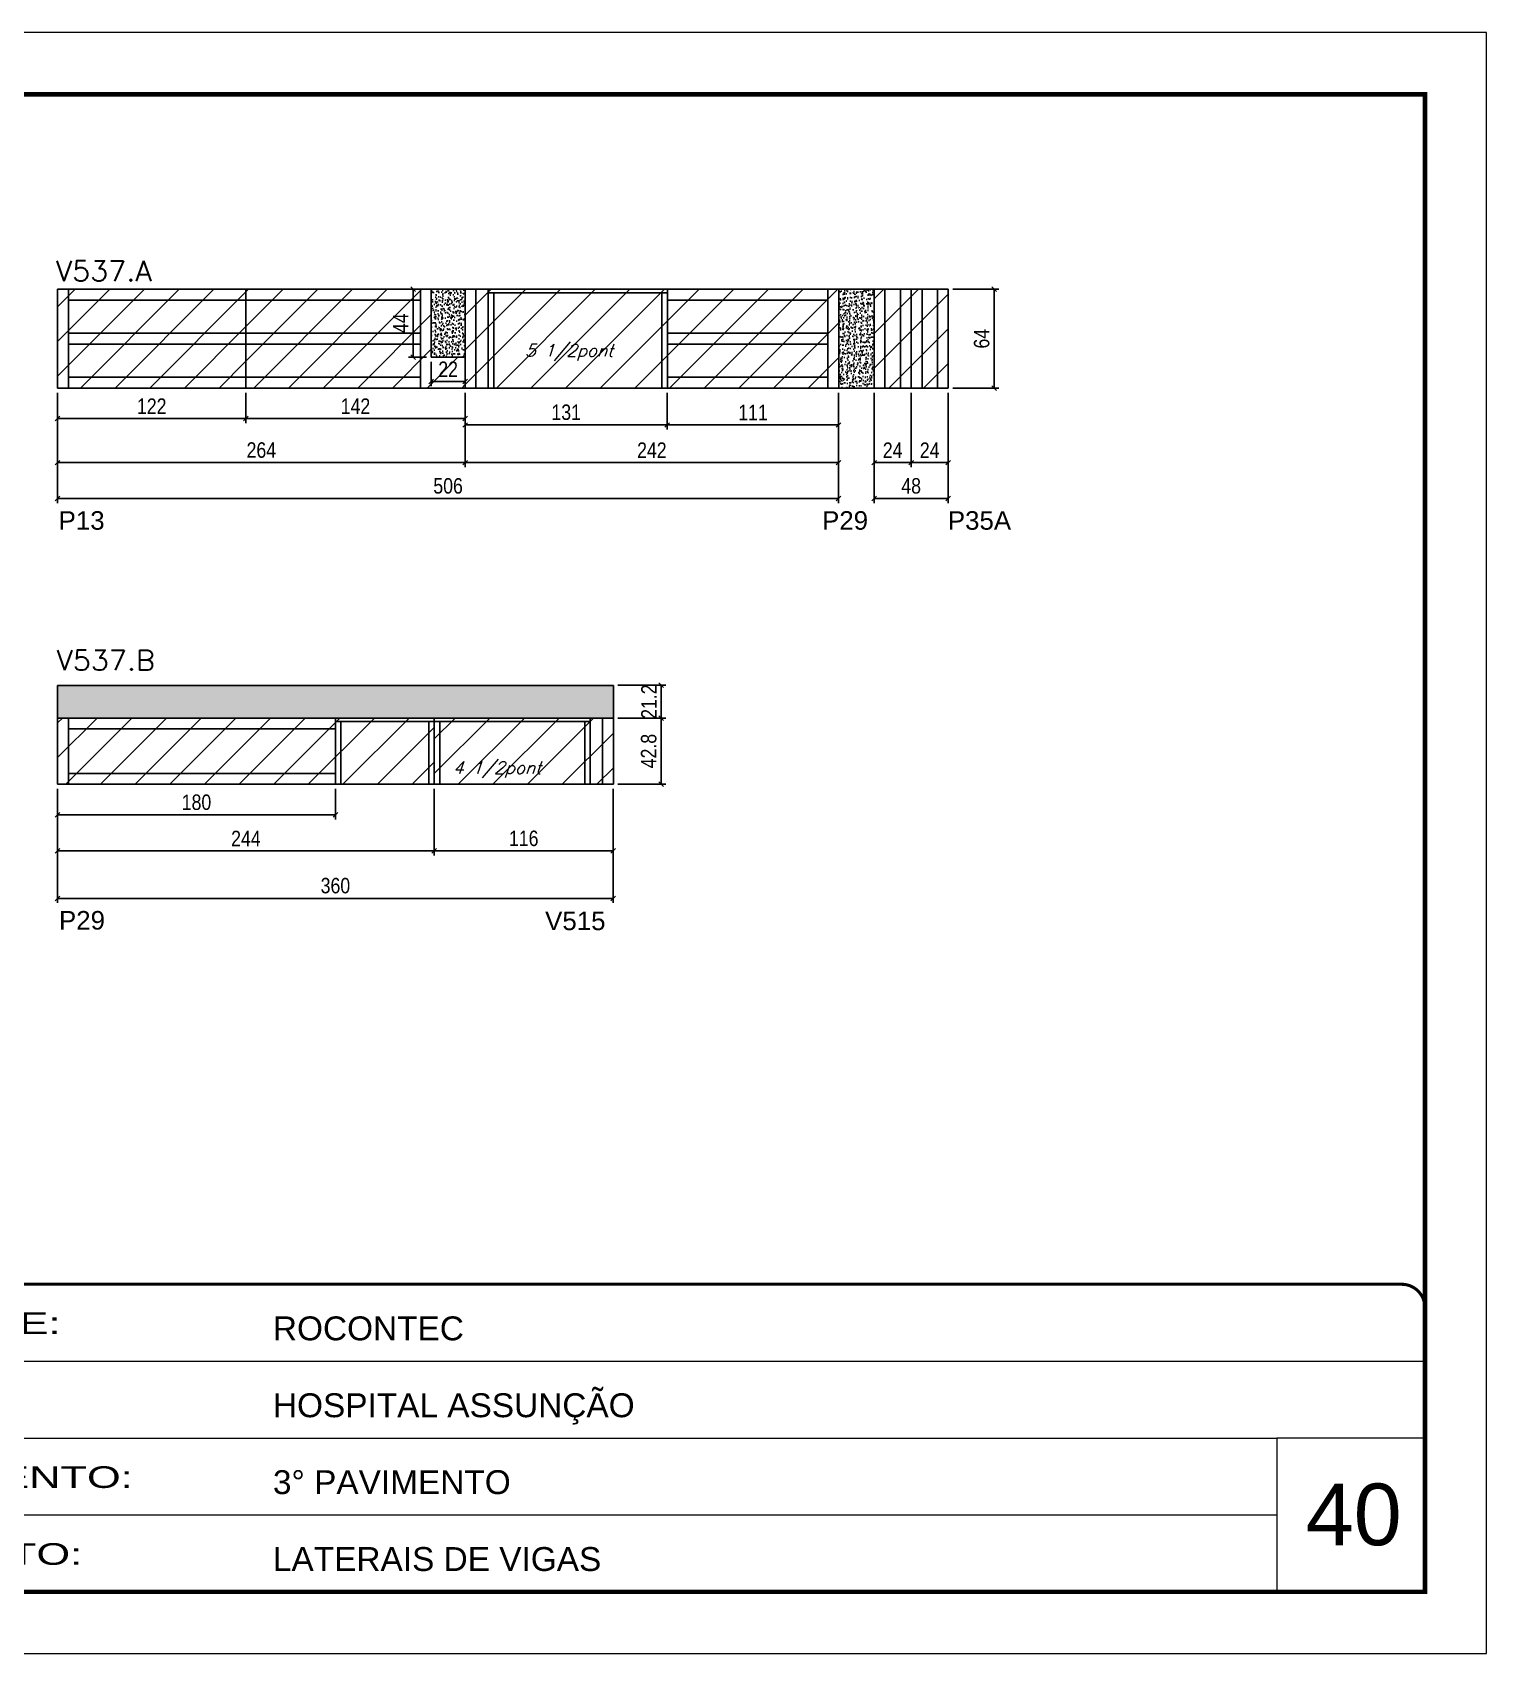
# Model space of a CAD drawing. Extents: x -21493 to -15213, y -12134 to 11887.
# Drawn here: x -16196 to -15253, y 500 to 1550 of the extents above; entities that cross this region are included whole.
import ezdxf

# ---------------------------------------------------------------- set-up
doc = ezdxf.new("R2010")
doc.units = 0
doc.linetypes.add('CONTINUO', pattern=[0])
doc.linetypes.add('DASHED', pattern=[0.75, 0.5, -0.25])
for name, color, linetype in [('5', 5, 'Continuous'), ('COTA', 241, 'Continuous'), ('Painéis', 200, 'Continuous'), ('Reaproveitamento', 251, 'Continuous'), ('SARR_2.2x7', 40, 'Continuous'), ('SARR_3.5x7', 81, 'Continuous'), ('texto', 7, 'Continuous')]:
    doc.layers.add(name, color=color, linetype=linetype)
for name, color, linetype, lineweight in [('CARIMBO', 255, 'Continuous', 9), ('Folhas', 255, 'Continuous', 9), ('SARRAFO DE PRESSAO', 251, 'DASHED', 9), ('Texto Seção', 7, 'Continuous', 15)]:
    doc.layers.add(name, color=color, linetype=linetype, lineweight=lineweight)
doc.styles.add('ARIAL', font='arial.ttf')
doc.styles.add('COTA TECNICA', font='techl___.ttf', dxfattribs={"height": 10})
doc.styles.add('REGUA-120', font='ROMANS.shx', dxfattribs={"height": 15})
doc.styles.add('Romans', font='romans.shx')
doc.styles.get("Standard").update_dxf_attribs({"font": 'arial.ttf'})
doc.styles.add('Tecnologia', font='')
doc.styles.get('Tecnologia').set_extended_font_data('Forgotten Futurist')
doc.dimstyles.new('PAINEL', dxfattribs={"dimtxt": 10, "dimasz": 3, "dimexe": 3, "dimexo": 3, "dimgap": 3, "dimtad": 1, "dimdec": 1, "dimzin": 12, "dimdsep": 46, "dimtxsty": 'COTA TECNICA', "dimblk1": 'OBLIQUE', "dimblk2": 'OBLIQUE', "dimsah": 1, "dimcen": 0.9, "dimclrd": 4, "dimclre": 4, "dimclrt": 240, "dimadec": 1, "dimazin": 3, "dimtfac": 1, "dimtdec": 1, "dimtmove": 0, "dimatfit": 3, "dimfxl": 1, "dimtolj": 1, "dimtzin": 12, "dimarcsym": 0})
pattern_1 = [(50, (-149644.7883, -29726.6706), (5.46554007, -0.47817257), [0.5715, -6.2865]), (355, (-149644.7883, -29726.6706), (-1.05730264, 5.73170536), [0.4572, -5.02921753]), (100.4514447, (-149644.333, -29726.7104), (4.40823741, 5.25353256), [0.48570026, -5.34270734]), (46.1842, (-149644.788, -29725.1466), (8.13237123, -1.26126984), [0.85725, -9.42975]), (96.6355576, (-149644.1106, -29725.252), (7.122124, 7.42278374), [0.7285507, -8.01406824]), (351.184151, (-149644.788, -29725.147), (7.122124, 7.42278374), [0.685799, -7.54379196]), (21, (-149644.0263, -29725.5276), (4.54843174, -3.06795595), [0.5715, -6.2865]), (326, (-149644.0263, -29725.5276), (1.85406085, 5.52563898), [0.4572, -5.0292]), (71.451445, (-149643.647, -29725.783), (6.40249258, 2.45768307), [0.48570026, -5.34269813]), (37.5, (-149644.7883, -29726.6706), (0.092658098, 2.536651166), [0, -4.96824, 0, -5.1054, 0, -5.04825]), (7.5, (-149644.7883, -29726.6706), (2.004589875, 3.005417245), [0, -2.91084, 0, -4.85394, 0, -1.92405]), (327.5, (-149646.4875, -29726.6706), (4.067717855, -0.17186232), [0, -1.905, 0, -5.9436, 0, -7.8867]), (317.5, (-149647.2495, -29726.6706), (4.44387544, 0.76279473), [0, -2.4765, 0, -3.94716, 0, -5.6007])]
pattern_2 = [(45, (-140995.434, -30722.902), (-11.2253202, 11.2253202), [])]
pattern_3 = [(45, (-157072.698, -24895.692), (-11.2253202, 11.2253202), [])]

# ---------------------------------------------------------------- blocks, each defined once
blk = doc.blocks.new('_Oblique')
at = {"color": 0, "linetype": 'ByBlock', "lineweight": -2}
blk.add_line((-0.5, -0.5), (0.5, 0.5), dxfattribs=at)
blk = doc.blocks.new('*D348')
at = {"layer": 'COTA', "color": 4, "linetype": 'ByBlock', "lineweight": -2, "transparency": 16777216}
for p, q in [((-16179.2, 1316.7), (-16179.2, 1268.4)), ((-15915.2, 1316.7), (-15915.2, 1268.4)), ((-15915.2, 1271.4), (-16179.2, 1271.4))]:
    blk.add_line(p, q, dxfattribs=at)
at = {"layer": 'Defpoints', "color": 0, "linetype": 'ByBlock', "transparency": 16777216}
for p in [(-16179.2, 1319.7), (-15915.2, 1319.7), (-16179.2, 1271.4)]:
    blk.add_point(p, dxfattribs=at)
at = {"layer": 'COTA', "color": 4, "linetype": 'ByBlock', "lineweight": -2, "transparency": 16777216, "xscale": 3, "yscale": 3, "zscale": 3, "rotation": 180}
blk.add_blockref('_Oblique', (-16179.2, 1271.4), dxfattribs=at)
at = {"layer": 'COTA', "color": 4, "linetype": 'ByBlock', "lineweight": -2, "transparency": 16777216, "xscale": 3, "yscale": 3, "zscale": 3}
blk.add_blockref('_Oblique', (-15915.2, 1271.4), dxfattribs=at)
at = {"layer": 'COTA', "color": 240, "linetype": 'ByBlock', "transparency": 16777216, "insert": (-16047.2, 1279.5), "char_height": 10, "attachment_point": 5, "style": 'COTA TECNICA'}
blk.add_mtext('\\A1;264', dxfattribs=at)
blk = doc.blocks.new('*D349')
at = {"layer": 'COTA', "color": 4, "linetype": 'ByBlock', "lineweight": -2, "transparency": 16777216}
for p, q in [((-15915.2, 1316.7), (-15915.2, 1268.4)), ((-15673.2, 1316.7), (-15673.2, 1268.4)), ((-15915.2, 1271.4), (-15673.2, 1271.4))]:
    blk.add_line(p, q, dxfattribs=at)
at = {"layer": 'Defpoints', "color": 0, "linetype": 'ByBlock', "transparency": 16777216}
for p in [(-15915.2, 1319.7), (-15673.2, 1319.7), (-15673.2, 1271.4)]:
    blk.add_point(p, dxfattribs=at)
at = {"layer": 'COTA', "color": 4, "linetype": 'ByBlock', "lineweight": -2, "transparency": 16777216, "xscale": 3, "yscale": 3, "zscale": 3, "rotation": 180}
blk.add_blockref('_Oblique', (-15915.2, 1271.4), dxfattribs=at)
at = {"layer": 'COTA', "color": 4, "linetype": 'ByBlock', "lineweight": -2, "transparency": 16777216, "xscale": 3, "yscale": 3, "zscale": 3}
blk.add_blockref('_Oblique', (-15673.2, 1271.4), dxfattribs=at)
at = {"layer": 'COTA', "color": 240, "linetype": 'ByBlock', "transparency": 16777216, "insert": (-15794.2, 1279.5), "char_height": 10, "attachment_point": 5, "style": 'COTA TECNICA'}
blk.add_mtext('\\A1;242', dxfattribs=at)
blk = doc.blocks.new('*D350')
at = {"layer": 'COTA', "color": 4, "linetype": 'ByBlock', "lineweight": -2, "transparency": 16777216}
for p, q in [((-15650.2, 1316.7), (-15650.2, 1245.2)), ((-15602.2, 1316.7), (-15602.2, 1245.2)), ((-15650.2, 1248.2), (-15602.2, 1248.2))]:
    blk.add_line(p, q, dxfattribs=at)
at = {"layer": 'Defpoints', "color": 0, "linetype": 'ByBlock', "transparency": 16777216}
for p in [(-15650.2, 1319.7), (-15602.2, 1319.7), (-15602.2, 1248.2)]:
    blk.add_point(p, dxfattribs=at)
at = {"layer": 'COTA', "color": 4, "linetype": 'ByBlock', "lineweight": -2, "transparency": 16777216, "xscale": 3, "yscale": 3, "zscale": 3, "rotation": 180}
blk.add_blockref('_Oblique', (-15650.2, 1248.2), dxfattribs=at)
at = {"layer": 'COTA', "color": 4, "linetype": 'ByBlock', "lineweight": -2, "transparency": 16777216, "xscale": 3, "yscale": 3, "zscale": 3}
blk.add_blockref('_Oblique', (-15602.2, 1248.2), dxfattribs=at)
at = {"layer": 'COTA', "color": 240, "linetype": 'ByBlock', "transparency": 16777216, "insert": (-15626.2, 1256.3), "char_height": 10, "attachment_point": 5, "style": 'COTA TECNICA'}
blk.add_mtext('\\A1;48', dxfattribs=at)
blk = doc.blocks.new('*D351')
at = {"layer": 'COTA', "color": 4, "linetype": 'ByBlock', "lineweight": -2, "transparency": 16777216}
for p, q in [((-16179.2, 1316.7), (-16179.2, 1297)), ((-16057.2, 1316.7), (-16057.2, 1297)), ((-16179.2, 1300), (-16057.2, 1300))]:
    blk.add_line(p, q, dxfattribs=at)
at = {"layer": 'Defpoints', "color": 0, "linetype": 'ByBlock', "transparency": 16777216}
for p in [(-16179.2, 1319.7), (-16057.2, 1319.7), (-16057.2, 1300)]:
    blk.add_point(p, dxfattribs=at)
at = {"layer": 'COTA', "color": 4, "linetype": 'ByBlock', "lineweight": -2, "transparency": 16777216, "xscale": 3, "yscale": 3, "zscale": 3, "rotation": 180}
blk.add_blockref('_Oblique', (-16179.2, 1300), dxfattribs=at)
at = {"layer": 'COTA', "color": 4, "linetype": 'ByBlock', "lineweight": -2, "transparency": 16777216, "xscale": 3, "yscale": 3, "zscale": 3}
blk.add_blockref('_Oblique', (-16057.2, 1300), dxfattribs=at)
at = {"layer": 'COTA', "color": 240, "linetype": 'ByBlock', "transparency": 16777216, "insert": (-16118.2, 1308), "char_height": 10, "attachment_point": 5, "style": 'COTA TECNICA'}
blk.add_mtext('\\A1;122', dxfattribs=at)
blk = doc.blocks.new('*D352')
at = {"layer": 'COTA', "color": 4, "linetype": 'ByBlock', "lineweight": -2, "transparency": 16777216}
for p, q in [((-16057.2, 1316.7), (-16057.2, 1297)), ((-15915.2, 1316.7), (-15915.2, 1297)), ((-16057.2, 1300), (-15915.2, 1300))]:
    blk.add_line(p, q, dxfattribs=at)
at = {"layer": 'Defpoints', "color": 0, "linetype": 'ByBlock', "transparency": 16777216}
for p in [(-16057.2, 1319.7), (-15915.2, 1319.7), (-15915.2, 1300)]:
    blk.add_point(p, dxfattribs=at)
at = {"layer": 'COTA', "color": 4, "linetype": 'ByBlock', "lineweight": -2, "transparency": 16777216, "xscale": 3, "yscale": 3, "zscale": 3, "rotation": 180}
blk.add_blockref('_Oblique', (-16057.2, 1300), dxfattribs=at)
at = {"layer": 'COTA', "color": 4, "linetype": 'ByBlock', "lineweight": -2, "transparency": 16777216, "xscale": 3, "yscale": 3, "zscale": 3}
blk.add_blockref('_Oblique', (-15915.2, 1300), dxfattribs=at)
at = {"layer": 'COTA', "color": 240, "linetype": 'ByBlock', "transparency": 16777216, "insert": (-15986.2, 1308), "char_height": 10, "attachment_point": 5, "style": 'COTA TECNICA'}
blk.add_mtext('\\A1;142', dxfattribs=at)
blk = doc.blocks.new('*D353')
at = {"layer": 'COTA', "color": 4, "linetype": 'ByBlock', "lineweight": -2, "transparency": 16777216}
for p, q in [((-15784.2, 1316.7), (-15784.2, 1292.8)), ((-15673.2, 1316.7), (-15673.2, 1292.8)), ((-15784.2, 1295.8), (-15673.2, 1295.8))]:
    blk.add_line(p, q, dxfattribs=at)
at = {"layer": 'Defpoints', "color": 0, "linetype": 'ByBlock', "transparency": 16777216}
for p in [(-15784.2, 1319.7), (-15673.2, 1319.7), (-15673.2, 1295.8)]:
    blk.add_point(p, dxfattribs=at)
at = {"layer": 'COTA', "color": 4, "linetype": 'ByBlock', "lineweight": -2, "transparency": 16777216, "xscale": 3, "yscale": 3, "zscale": 3, "rotation": 180}
blk.add_blockref('_Oblique', (-15784.2, 1295.8), dxfattribs=at)
at = {"layer": 'COTA', "color": 4, "linetype": 'ByBlock', "lineweight": -2, "transparency": 16777216, "xscale": 3, "yscale": 3, "zscale": 3}
blk.add_blockref('_Oblique', (-15673.2, 1295.8), dxfattribs=at)
at = {"layer": 'COTA', "color": 240, "linetype": 'ByBlock', "transparency": 16777216, "insert": (-15728.7, 1303.9), "char_height": 10, "attachment_point": 5, "style": 'COTA TECNICA'}
blk.add_mtext('\\A1;111', dxfattribs=at)
blk = doc.blocks.new('*D354')
at = {"layer": 'COTA', "color": 4, "linetype": 'ByBlock', "lineweight": -2, "transparency": 16777216}
for p, q in [((-15915.2, 1316.7), (-15915.2, 1292.8)), ((-15784.2, 1316.7), (-15784.2, 1292.8)), ((-15784.2, 1295.8), (-15915.2, 1295.8))]:
    blk.add_line(p, q, dxfattribs=at)
at = {"layer": 'Defpoints', "color": 0, "linetype": 'ByBlock', "transparency": 16777216}
for p in [(-15915.2, 1319.7), (-15784.2, 1319.7), (-15915.2, 1295.8)]:
    blk.add_point(p, dxfattribs=at)
at = {"layer": 'COTA', "color": 4, "linetype": 'ByBlock', "lineweight": -2, "transparency": 16777216, "xscale": 3, "yscale": 3, "zscale": 3, "rotation": 180}
blk.add_blockref('_Oblique', (-15915.2, 1295.8), dxfattribs=at)
at = {"layer": 'COTA', "color": 4, "linetype": 'ByBlock', "lineweight": -2, "transparency": 16777216, "xscale": 3, "yscale": 3, "zscale": 3}
blk.add_blockref('_Oblique', (-15784.2, 1295.8), dxfattribs=at)
at = {"layer": 'COTA', "color": 240, "linetype": 'ByBlock', "transparency": 16777216, "insert": (-15849.7, 1304), "char_height": 10, "attachment_point": 5, "style": 'COTA TECNICA'}
blk.add_mtext('\\A1;131', dxfattribs=at)
blk = doc.blocks.new('*D966')
at = {"layer": 'COTA', "color": 4, "linetype": 'ByBlock', "lineweight": -2, "transparency": 16777216}
for p, q in [((-15937.2, 1336.7), (-15937.2, 1320.9)), ((-15915.2, 1336.7), (-15915.2, 1320.9)), ((-15937.2, 1323.9), (-15915.2, 1323.9))]:
    blk.add_line(p, q, dxfattribs=at)
at = {"layer": 'Defpoints', "color": 0, "linetype": 'ByBlock', "transparency": 16777216}
for p in [(-15937.2, 1339.7), (-15915.2, 1339.7), (-15915.2, 1323.9)]:
    blk.add_point(p, dxfattribs=at)
at = {"layer": 'COTA', "color": 4, "linetype": 'ByBlock', "lineweight": -2, "transparency": 16777216, "xscale": 3, "yscale": 3, "zscale": 3, "rotation": 180}
blk.add_blockref('_Oblique', (-15937.2, 1323.9), dxfattribs=at)
at = {"layer": 'COTA', "color": 4, "linetype": 'ByBlock', "lineweight": -2, "transparency": 16777216, "xscale": 3, "yscale": 3, "zscale": 3}
blk.add_blockref('_Oblique', (-15915.2, 1323.9), dxfattribs=at)
at = {"layer": 'COTA', "color": 240, "linetype": 'ByBlock', "transparency": 16777216, "insert": (-15926.2, 1331.9), "char_height": 10, "attachment_point": 5, "style": 'COTA TECNICA'}
blk.add_mtext('\\A1;22', dxfattribs=at)
blk = doc.blocks.new('*D967')
at = {"layer": 'COTA', "color": 4, "linetype": 'ByBlock', "lineweight": -2, "transparency": 16777216}
for p, q in [((-15940.2, 1383.7), (-15951.8, 1383.7)), ((-15948.8, 1339.7), (-15948.8, 1383.7)), ((-15940.2, 1339.7), (-15951.8, 1339.7))]:
    blk.add_line(p, q, dxfattribs=at)
at = {"layer": 'Defpoints', "color": 0, "linetype": 'ByBlock', "transparency": 16777216}
for p in [(-15948.8, 1383.7), (-15937.2, 1383.7), (-15937.2, 1339.7)]:
    blk.add_point(p, dxfattribs=at)
at = {"layer": 'COTA', "color": 4, "linetype": 'ByBlock', "lineweight": -2, "transparency": 16777216, "xscale": 3, "yscale": 3, "zscale": 3}
for p, rotation in [((-15948.8, 1383.7), 90), ((-15948.8, 1339.7), 270)]:
    blk.add_blockref('_Oblique', p, dxfattribs=dict(at, rotation=rotation))
at = {"layer": 'COTA', "color": 240, "linetype": 'ByBlock', "transparency": 16777216, "insert": (-15956.9, 1361.7), "char_height": 10, "attachment_point": 5, "rotation": 90, "style": 'COTA TECNICA'}
blk.add_mtext('\\A1;44', dxfattribs=at)
blk = doc.blocks.new('*D986')
at = {"layer": 'COTA', "color": 4, "lineweight": -2, "transparency": 16777216}
for p, q in [((-16179.2, 1060.2), (-16179.2, 986.2)), ((-15819.2, 1060.2), (-15819.2, 986.2)), ((-15819.2, 989.2), (-16179.2, 989.2))]:
    blk.add_line(p, q, dxfattribs=at)
at = {"layer": 'Defpoints', "color": 0, "transparency": 16777216}
for p in [(-16179.2, 1063.2), (-15819.2, 1063.2), (-16179.2, 989.2)]:
    blk.add_point(p, dxfattribs=at)
at = {"layer": 'COTA', "color": 4, "lineweight": -2, "transparency": 16777216, "xscale": 3, "yscale": 3, "zscale": 3, "rotation": 180}
blk.add_blockref('_Oblique', (-16179.2, 989.2), dxfattribs=at)
at = {"layer": 'COTA', "color": 4, "lineweight": -2, "transparency": 16777216, "xscale": 3, "yscale": 3, "zscale": 3}
blk.add_blockref('_Oblique', (-15819.2, 989.2), dxfattribs=at)
at = {"layer": 'COTA', "color": 240, "transparency": 16777216, "insert": (-15999.2, 997.4), "char_height": 10, "attachment_point": 5, "style": 'COTA TECNICA'}
blk.add_mtext('\\A1;360', dxfattribs=at)
blk = doc.blocks.new('*D987')
at = {"layer": 'COTA', "color": 4, "lineweight": -2, "transparency": 16777216}
for p, q in [((-16179.2, 1060.2), (-16179.2, 1016.9)), ((-15935.2, 1060.2), (-15935.2, 1016.9)), ((-16179.2, 1019.9), (-15935.2, 1019.9))]:
    blk.add_line(p, q, dxfattribs=at)
at = {"layer": 'Defpoints', "color": 0, "transparency": 16777216}
for p in [(-16179.2, 1063.2), (-15935.2, 1063.2), (-15935.2, 1019.9)]:
    blk.add_point(p, dxfattribs=at)
at = {"layer": 'COTA', "color": 4, "lineweight": -2, "transparency": 16777216, "xscale": 3, "yscale": 3, "zscale": 3, "rotation": 180}
blk.add_blockref('_Oblique', (-16179.2, 1019.9), dxfattribs=at)
at = {"layer": 'COTA', "color": 4, "lineweight": -2, "transparency": 16777216, "xscale": 3, "yscale": 3, "zscale": 3}
blk.add_blockref('_Oblique', (-15935.2, 1019.9), dxfattribs=at)
at = {"layer": 'COTA', "color": 240, "transparency": 16777216, "insert": (-16057.2, 1028), "char_height": 10, "attachment_point": 5, "style": 'COTA TECNICA'}
blk.add_mtext('\\A1;244', dxfattribs=at)
blk = doc.blocks.new('*D988')
at = {"layer": 'COTA', "color": 4, "lineweight": -2, "transparency": 16777216}
for p, q in [((-15935.2, 1060.2), (-15935.2, 1016.9)), ((-15819.2, 1060.2), (-15819.2, 1016.9)), ((-15935.2, 1019.9), (-15819.2, 1019.9))]:
    blk.add_line(p, q, dxfattribs=at)
at = {"layer": 'Defpoints', "color": 0, "transparency": 16777216}
for p in [(-15935.2, 1063.2), (-15819.2, 1063.2), (-15819.2, 1019.9)]:
    blk.add_point(p, dxfattribs=at)
at = {"layer": 'COTA', "color": 4, "lineweight": -2, "transparency": 16777216, "xscale": 3, "yscale": 3, "zscale": 3, "rotation": 180}
blk.add_blockref('_Oblique', (-15935.2, 1019.9), dxfattribs=at)
at = {"layer": 'COTA', "color": 4, "lineweight": -2, "transparency": 16777216, "xscale": 3, "yscale": 3, "zscale": 3}
blk.add_blockref('_Oblique', (-15819.2, 1019.9), dxfattribs=at)
at = {"layer": 'COTA', "color": 240, "transparency": 16777216, "insert": (-15877.2, 1028), "char_height": 10, "attachment_point": 5, "style": 'COTA TECNICA'}
blk.add_mtext('\\A1;116', dxfattribs=at)
blk = doc.blocks.new('*D989')
at = {"layer": 'COTA', "color": 4, "lineweight": -2, "transparency": 16777216}
for p, q in [((-15816.2, 1106), (-15785.1, 1106)), ((-15788.1, 1106), (-15788.1, 1063.2)), ((-15816.2, 1063.2), (-15785.1, 1063.2))]:
    blk.add_line(p, q, dxfattribs=at)
at = {"layer": 'Defpoints', "color": 0, "transparency": 16777216}
for p in [(-15819.2, 1106), (-15819.2, 1063.2), (-15788.1, 1063.2)]:
    blk.add_point(p, dxfattribs=at)
at = {"layer": 'COTA', "color": 4, "lineweight": -2, "transparency": 16777216, "xscale": 3, "yscale": 3, "zscale": 3}
for p, rotation in [((-15788.1, 1106), 90), ((-15788.1, 1063.2), 270)]:
    blk.add_blockref('_Oblique', p, dxfattribs=dict(at, rotation=rotation))
at = {"layer": 'COTA', "color": 240, "transparency": 16777216, "insert": (-15796.2, 1084.6), "char_height": 10, "attachment_point": 5, "rotation": 90, "style": 'COTA TECNICA'}
blk.add_mtext('\\A1;42.8', dxfattribs=at)
blk = doc.blocks.new('*D990')
at = {"layer": 'COTA', "color": 4, "lineweight": -2, "transparency": 16777216}
for p, q in [((-15816.2, 1127.2), (-15785.1, 1127.2)), ((-15788.1, 1106), (-15788.1, 1127.2)), ((-15816.2, 1106), (-15785.1, 1106))]:
    blk.add_line(p, q, dxfattribs=at)
at = {"layer": 'Defpoints', "color": 0, "transparency": 16777216}
for p in [(-15819.2, 1127.2), (-15788.1, 1127.2), (-15819.2, 1106)]:
    blk.add_point(p, dxfattribs=at)
at = {"layer": 'COTA', "color": 4, "lineweight": -2, "transparency": 16777216, "xscale": 3, "yscale": 3, "zscale": 3}
for p, rotation in [((-15788.1, 1127.2), 90), ((-15788.1, 1106), 270)]:
    blk.add_blockref('_Oblique', p, dxfattribs=dict(at, rotation=rotation))
at = {"layer": 'COTA', "color": 240, "transparency": 16777216, "insert": (-15796.1, 1116.6), "char_height": 10, "attachment_point": 5, "rotation": 90, "style": 'COTA TECNICA'}
blk.add_mtext('\\A1;21.2', dxfattribs=at)
blk = doc.blocks.new('*D991')
at = {"layer": 'COTA', "color": 4, "lineweight": -2, "transparency": 16777216}
for p, q in [((-16179.2, 1060.2), (-16179.2, 1040.3)), ((-15999.2, 1060.2), (-15999.2, 1040.3)), ((-16179.2, 1043.3), (-15999.2, 1043.3))]:
    blk.add_line(p, q, dxfattribs=at)
at = {"layer": 'Defpoints', "color": 0, "transparency": 16777216}
for p in [(-16179.2, 1063.2), (-15999.2, 1063.2), (-15999.2, 1043.3)]:
    blk.add_point(p, dxfattribs=at)
at = {"layer": 'COTA', "color": 4, "lineweight": -2, "transparency": 16777216, "xscale": 3, "yscale": 3, "zscale": 3, "rotation": 180}
blk.add_blockref('_Oblique', (-16179.2, 1043.3), dxfattribs=at)
at = {"layer": 'COTA', "color": 4, "lineweight": -2, "transparency": 16777216, "xscale": 3, "yscale": 3, "zscale": 3}
blk.add_blockref('_Oblique', (-15999.2, 1043.3), dxfattribs=at)
at = {"layer": 'COTA', "color": 240, "transparency": 16777216, "insert": (-16089.2, 1051.4), "char_height": 10, "attachment_point": 5, "style": 'COTA TECNICA'}
blk.add_mtext('\\A1;180', dxfattribs=at)
blk = doc.blocks.new('*D992')
at = {"layer": 'COTA', "color": 4, "lineweight": -2, "ltscale": 25, "transparency": 16777216}
for p, q in [((-16179.2, 1316.7), (-16179.2, 1245.2)), ((-15673.2, 1316.7), (-15673.2, 1245.2)), ((-15673.2, 1248.2), (-16179.2, 1248.2))]:
    blk.add_line(p, q, dxfattribs=at)
at = {"layer": 'Defpoints', "color": 0, "ltscale": 25, "transparency": 16777216}
for p in [(-16179.2, 1319.7), (-15673.2, 1319.7), (-16179.2, 1248.2)]:
    blk.add_point(p, dxfattribs=at)
at = {"layer": 'COTA', "color": 4, "lineweight": -2, "ltscale": 25, "transparency": 16777216, "xscale": 3, "yscale": 3, "zscale": 3, "rotation": 180}
blk.add_blockref('_Oblique', (-16179.2, 1248.2), dxfattribs=at)
at = {"layer": 'COTA', "color": 4, "lineweight": -2, "ltscale": 25, "transparency": 16777216, "xscale": 3, "yscale": 3, "zscale": 3}
blk.add_blockref('_Oblique', (-15673.2, 1248.2), dxfattribs=at)
at = {"layer": 'COTA', "color": 240, "ltscale": 25, "transparency": 16777216, "insert": (-15926.2, 1256.3), "char_height": 10, "attachment_point": 5, "style": 'COTA TECNICA'}
blk.add_mtext('\\A1;506', dxfattribs=at)
blk = doc.blocks.new('*D993')
at = {"layer": 'COTA', "color": 4, "lineweight": -2, "ltscale": 25, "transparency": 16777216}
for p, q in [((-15599.2, 1383.7), (-15569.4, 1383.7)), ((-15572.4, 1383.7), (-15572.4, 1319.7)), ((-15599.2, 1319.7), (-15569.4, 1319.7))]:
    blk.add_line(p, q, dxfattribs=at)
at = {"layer": 'Defpoints', "color": 0, "ltscale": 25, "transparency": 16777216}
for p in [(-15602.2, 1383.7), (-15602.2, 1319.7), (-15572.4, 1319.7)]:
    blk.add_point(p, dxfattribs=at)
at = {"layer": 'COTA', "color": 4, "lineweight": -2, "ltscale": 25, "transparency": 16777216, "xscale": 3, "yscale": 3, "zscale": 3}
for p, rotation in [((-15572.4, 1383.7), 90), ((-15572.4, 1319.7), 270)]:
    blk.add_blockref('_Oblique', p, dxfattribs=dict(at, rotation=rotation))
at = {"layer": 'COTA', "color": 240, "ltscale": 25, "transparency": 16777216, "insert": (-15580.5, 1351.7), "char_height": 10, "attachment_point": 5, "rotation": 90, "style": 'COTA TECNICA'}
blk.add_mtext('\\A1;64', dxfattribs=at)
blk = doc.blocks.new('*D994')
at = {"layer": 'COTA', "color": 4, "lineweight": -2, "ltscale": 25, "transparency": 16777216}
for p, q in [((-15650.2, 1316.7), (-15650.2, 1268.4)), ((-15626.2, 1316.7), (-15626.2, 1268.4)), ((-15650.2, 1271.4), (-15626.2, 1271.4))]:
    blk.add_line(p, q, dxfattribs=at)
at = {"layer": 'Defpoints', "color": 0, "ltscale": 25, "transparency": 16777216}
for p in [(-15650.2, 1319.7), (-15626.2, 1319.7), (-15626.2, 1271.4)]:
    blk.add_point(p, dxfattribs=at)
at = {"layer": 'COTA', "color": 4, "lineweight": -2, "ltscale": 25, "transparency": 16777216, "xscale": 3, "yscale": 3, "zscale": 3, "rotation": 180}
blk.add_blockref('_Oblique', (-15650.2, 1271.4), dxfattribs=at)
at = {"layer": 'COTA', "color": 4, "lineweight": -2, "ltscale": 25, "transparency": 16777216, "xscale": 3, "yscale": 3, "zscale": 3}
blk.add_blockref('_Oblique', (-15626.2, 1271.4), dxfattribs=at)
at = {"layer": 'COTA', "color": 240, "ltscale": 25, "transparency": 16777216, "insert": (-15638.2, 1279.5), "char_height": 10, "attachment_point": 5, "style": 'COTA TECNICA'}
blk.add_mtext('\\A1;24', dxfattribs=at)
blk = doc.blocks.new('*D995')
at = {"layer": 'COTA', "color": 4, "lineweight": -2, "ltscale": 25, "transparency": 16777216}
for p, q in [((-15626.2, 1316.7), (-15626.2, 1268.4)), ((-15602.2, 1316.7), (-15602.2, 1268.4)), ((-15626.2, 1271.4), (-15602.2, 1271.4))]:
    blk.add_line(p, q, dxfattribs=at)
at = {"layer": 'Defpoints', "color": 0, "ltscale": 25, "transparency": 16777216}
for p in [(-15626.2, 1319.7), (-15602.2, 1319.7), (-15602.2, 1271.4)]:
    blk.add_point(p, dxfattribs=at)
at = {"layer": 'COTA', "color": 4, "lineweight": -2, "ltscale": 25, "transparency": 16777216, "xscale": 3, "yscale": 3, "zscale": 3, "rotation": 180}
blk.add_blockref('_Oblique', (-15626.2, 1271.4), dxfattribs=at)
at = {"layer": 'COTA', "color": 4, "lineweight": -2, "ltscale": 25, "transparency": 16777216, "xscale": 3, "yscale": 3, "zscale": 3}
blk.add_blockref('_Oblique', (-15602.2, 1271.4), dxfattribs=at)
at = {"layer": 'COTA', "color": 240, "ltscale": 25, "transparency": 16777216, "insert": (-15614.2, 1279.5), "char_height": 10, "attachment_point": 5, "style": 'COTA TECNICA'}
blk.add_mtext('\\A1;24', dxfattribs=at)
blk = doc.blocks.new('9999999999')
at = {"color": 30, "linetype": 'CONTINUO'}
for p, q in [((98564.6, 34379.6), (99584, 34379.6)), ((98564.6, 34329.8), (99488, 34329.8)), ((99584, 34329.8), (99488, 34329.8)), ((99488, 34329.8), (99488, 34230.2)), ((98564.6, 34280), (99488, 34280))]:
    blk.add_line(p, q, dxfattribs=at)
at = {"color": 30, "linetype": 'CONTINUO', "const_width": 2}
blk.add_lwpolyline([(99584, 34230.2), (99584, 34414.4, 0.414214), (99569, 34429.4), (98229, 34429.4, 0.414214), (98214, 34414.4), (98214, 34245.2, 0.414214), (98229, 34230.2), (99584, 34230.2)], format="xyb", dxfattribs=at)
at = {"layer": 'Folhas'}
blk.add_lwpolyline([(98139, 34190.2), (99624, 34190.2), (99624, 35240.2), (98139, 35240.2)], close=True, dxfattribs=at)
at = {"layer": 'Folhas', "color": 30, "const_width": 3}
blk.add_lwpolyline([(98214, 34230.2), (99584, 34230.2), (99584, 35200.2), (98214, 35200.2)], close=True, dxfattribs=at)
at = {"color": 7, "linetype": 'Continuous', "ltscale": 5, "style": 'ARIAL'}
for s, height, p in [('ROCONTEC', 15.48, (98837.7, 34393.1)), ('HOSPITAL ASSUNÇÃO', 15.483, (98837.7, 34343.3)), ('3° PAVIMENTO', 15.483, (98837.7, 34293.5)), ('LATERAIS DE VIGAS', 15.483, (98837.7, 34243.7))]:
    blk.add_text(s, height=height, dxfattribs=at).set_placement(p)
at = {"layer": 'Folhas', "color": 7, "style": 'Tecnologia', "width": 1.5}
for s, p in [('CLIENTE:', (98573.7, 34397.2)), ('PAVIMENTO:', (98573.7, 34297.5)), ('PROJETO:', (98573.7, 34247.7))]:
    blk.add_text(s, height=14, dxfattribs=at).set_placement(p)

msp = doc.modelspace()

# ---------------------------------------------------------------- hatches: boundary and pattern name
at = {"layer": 'COTA', "linetype": 'ByBlock'}
h = msp.add_hatch(dxfattribs=at)
h.set_pattern_fill('AR-CONC', color=256, scale=0.03)
h.set_pattern_definition(pattern_1)
h.paths.add_polyline_path([(-15937.15, 1339.68), (-15915.15, 1339.68), (-15915.15, 1383.68), (-15937.15, 1383.68)])
h = msp.add_hatch(dxfattribs=at)
h.set_pattern_fill('AR-CONC', color=256, scale=0.03)
h.set_pattern_definition(pattern_1)
h.paths.add_polyline_path([(-15673.15, 1319.68), (-15650.15, 1319.68), (-15650.15, 1383.68), (-15673.15, 1383.68)])
h = msp.add_hatch(dxfattribs=at)
h.set_pattern_fill('AR-CONC', color=256, scale=0.03)
h.set_pattern_definition([(50, (-154022.133, -27120.0925), (5.46554007, -0.47817257), [0.5715, -6.2865]), (355, (-154022.133, -27120.0925), (-1.05730264, 5.73170536), [0.4572, -5.02921753]), (100.4514447, (-154021.6775, -27120.1324), (4.40823741, 5.25353256), [0.48570026, -5.34270734]), (46.1842, (-154022.133, -27118.5685), (8.13237123, -1.26126984), [0.85725, -9.42975]), (96.6355576, (-154021.455, -27118.674), (7.122124, 7.42278374), [0.7285507, -8.01406824]), (351.184151, (-154022.133, -27118.5685), (7.122124, 7.42278374), [0.685799, -7.54379196]), (21, (-154021.371, -27118.9495), (4.54843174, -3.06795595), [0.5715, -6.2865]), (326, (-154021.371, -27118.9495), (1.85406085, 5.52563898), [0.4572, -5.0292]), (71.451445, (-154020.992, -27119.205), (6.40249258, 2.45768307), [0.48570026, -5.34269813]), (37.5, (-154022.133, -27120.0925), (0.092658098, 2.536651166), [0, -4.96824, 0, -5.1054, 0, -5.04825]), (7.5, (-154022.133, -27120.0925), (2.004589875, 3.005417245), [0, -2.91084, 0, -4.85394, 0, -1.92405]), (327.5, (-154023.8322, -27120.0925), (4.067717855, -0.17186232), [0, -1.905, 0, -5.9436, 0, -7.8867]), (317.5, (-154024.5942, -27120.0925), (4.44387544, 0.76279473), [0, -2.4765, 0, -3.94716, 0, -5.6007])])
h.paths.add_polyline_path([(-15819.15, 1105.97), (-15819.15, 1127.17), (-16179.15, 1127.17), (-16179.15, 1105.97)])
at = {"layer": 'Reaproveitamento', "ltscale": 25}
h = msp.add_hatch(dxfattribs=at)
h.set_pattern_fill('ANSI31', color=256, scale=5)
h.set_pattern_definition(pattern_2)
h.paths.add_polyline_path([(-16179.15, 1383.68), (-16179.15, 1319.68), (-16057.15, 1319.68), (-16057.15, 1383.68)])
h = msp.add_hatch(dxfattribs=at)
h.set_pattern_fill('ANSI31', color=256, scale=5)
h.set_pattern_definition(pattern_2)
h.paths.add_polyline_path([(-15915.15, 1319.68), (-15915.15, 1339.68), (-15937.15, 1339.68), (-15937.15, 1383.68), (-16057.15, 1383.68), (-16057.15, 1319.68)])
h.paths.add_polyline_path([(-15936.39, 1321.96), (-15915.42, 1321.96), (-15915.42, 1342.54), (-15936.39, 1342.54)], flags=24)
h.paths.add_polyline_path([(-15947.05, 1350.9), (-15947.05, 1373.09), (-15967.64, 1373.09), (-15967.64, 1350.9)], flags=24)
h = msp.add_hatch(dxfattribs=at)
h.set_pattern_fill('ANSI31', color=256, scale=5)
h.set_pattern_definition(pattern_2)
h.paths.add_polyline_path([(-15673.15, 1319.68), (-15673.15, 1383.68), (-15915.15, 1383.68), (-15915.15, 1319.68)])
h.paths.add_polyline_path([(-15884.22, 1334.76), (-15816.6, 1334.76), (-15811.1, 1350.73), (-15878.72, 1350.73)], flags=24)
h = msp.add_hatch(dxfattribs=at)
h.set_pattern_fill('ANSI31', color=256, scale=5)
h.set_pattern_definition(pattern_3)
h.paths.add_polyline_path([(-15626.15, 1383.68), (-15650.15, 1383.68), (-15650.15, 1319.68), (-15626.15, 1319.68)])
h = msp.add_hatch(dxfattribs=at)
h.set_pattern_fill('ANSI31', color=256, scale=5)
h.set_pattern_definition(pattern_3)
h.paths.add_polyline_path([(-15626.15, 1319.68), (-15602.15, 1319.68), (-15602.15, 1383.68), (-15626.15, 1383.68)])
h = msp.add_hatch(dxfattribs=at)
h.set_pattern_fill('ANSI31', color=256, scale=5)
h.set_pattern_definition(pattern_2)
h.paths.add_polyline_path([(-16179.15, 1105.97), (-16179.15, 1063.17), (-15935.15, 1063.17), (-15935.15, 1105.97)])
h = msp.add_hatch(dxfattribs=at)
h.set_pattern_fill('ANSI31', color=256, scale=5)
h.set_pattern_definition(pattern_3)
h.paths.add_polyline_path([(-15819.15, 1105.97), (-15935.15, 1105.97), (-15935.15, 1063.17), (-15819.15, 1063.17)])

# ---------------------------------------------------------------- linework, layer by layer
at = {"layer": 'COTA', "linetype": 'ByBlock'}
for p, q in [((-15937.15, 1383.68), (-15915.15, 1383.68)), ((-15650.15, 1383.68), (-15673.15, 1383.68)), ((-15602.15, 1383.68), (-15602.15, 1383.68)), ((-15673.15, 1319.68), (-15650.15, 1319.68)), ((-16179.15, 1127.17), (-15819.15, 1127.17)), ((-16179.15, 1127.17), (-16179.15, 1105.97)), ((-15819.15, 1127.17), (-15819.15, 1105.97))]:
    msp.add_line(p, q, dxfattribs=at)
at = {"layer": 'Painéis', "linetype": 'ByBlock'}
for p, q in [((-16179.15, 1383.68), (-16179.15, 1319.68)), ((-15937.15, 1383.68), (-16179.15, 1383.68)), ((-16057.15, 1383.68), (-16057.15, 1319.68)), ((-15937.15, 1339.68), (-15937.15, 1383.68)), ((-15915.15, 1319.68), (-15915.15, 1383.68)), ((-15915.15, 1383.68), (-15673.15, 1383.68)), ((-15673.15, 1383.68), (-15673.15, 1319.68)), ((-15650.15, 1383.68), (-15650.15, 1319.68)), ((-15602.15, 1383.68), (-15650.15, 1383.68)), ((-15626.15, 1383.68), (-15626.15, 1319.68)), ((-15602.15, 1319.68), (-15602.15, 1383.68)), ((-15937.15, 1339.68), (-15915.15, 1339.68)), ((-15602.15, 1339.68), (-15602.15, 1339.68)), ((-15673.15, 1319.68), (-16179.15, 1319.68)), ((-15650.15, 1319.68), (-15602.15, 1319.68))]:
    msp.add_line(p, q, dxfattribs=at)
at = {"layer": 'Painéis'}
for p, q in [((-16179.15, 1105.97), (-15819.15, 1105.97)), ((-16179.15, 1105.97), (-16179.15, 1063.17)), ((-15935.15, 1105.97), (-15935.15, 1063.17)), ((-15819.15, 1105.97), (-15819.15, 1063.17)), ((-16179.15, 1063.17), (-15819.15, 1063.17))]:
    msp.add_line(p, q, dxfattribs=at)
at = {"layer": 'SARR_2.2x7', "linetype": 'Continuous'}
for p, q in [((-16172.15, 1383.68), (-16172.15, 1319.68)), ((-15944.15, 1376.68), (-16172.15, 1376.68)), ((-15944.15, 1383.68), (-15944.15, 1319.68)), ((-15908.15, 1383.68), (-15908.15, 1319.68)), ((-15784.15, 1381.48), (-15900.15, 1381.48)), ((-15784.15, 1376.68), (-15680.15, 1376.68)), ((-15680.15, 1383.68), (-15680.15, 1319.68)), ((-15643.15, 1383.68), (-15643.15, 1319.68)), ((-15633.15, 1383.68), (-15633.15, 1319.68)), ((-15619.15, 1383.68), (-15619.15, 1319.68)), ((-15609.15, 1319.68), (-15609.15, 1383.68)), ((-16172.15, 1355.18), (-15944.15, 1355.18)), ((-15680.15, 1355.18), (-15784.15, 1355.18)), ((-16172.15, 1348.18), (-15944.15, 1348.18)), ((-15680.15, 1348.18), (-15784.15, 1348.18)), ((-16172.15, 1326.68), (-15944.15, 1326.68)), ((-15680.15, 1326.68), (-15784.15, 1326.68)), ((-15602.15, 1332.68), (-15602.15, 1332.68)), ((-15602.15, 1326.68), (-15602.15, 1326.68)), ((-16172.15, 1105.97), (-16172.15, 1063.17)), ((-15999.15, 1103.77), (-15834.15, 1103.77)), ((-15826.15, 1105.97), (-15826.15, 1063.17)), ((-16172.15, 1098.97), (-15999.15, 1098.97)), ((-16172.15, 1070.17), (-15999.15, 1070.17))]:
    msp.add_line(p, q, dxfattribs=at)
at = {"layer": 'SARR_3.5x7'}
for p, q in [((-15900.15, 1383.68), (-15900.15, 1319.68)), ((-15896.65, 1381.48), (-15896.65, 1319.68)), ((-15787.65, 1381.49), (-15787.65, 1319.68)), ((-15784.15, 1383.68), (-15784.15, 1319.68)), ((-15602.15, 1339.68), (-15602.15, 1319.68)), ((-15999.15, 1105.97), (-15999.15, 1063.17)), ((-15995.65, 1103.77), (-15995.65, 1063.17)), ((-15938.65, 1103.77), (-15938.65, 1063.17)), ((-15931.65, 1103.77), (-15931.65, 1063.17)), ((-15837.65, 1103.77), (-15837.65, 1063.17)), ((-15834.15, 1105.97), (-15834.15, 1063.17))]:
    msp.add_line(p, q, dxfattribs=at)

# ---------------------------------------------------------------- block references
at = {"layer": 'SARRAFO DE PRESSAO', "color": 6, "linetype": 'ByBlock'}
msp.add_blockref('9999999999', (-114877.39, -33690.15), dxfattribs=at)

# ---------------------------------------------------------------- texts
at = {"layer": '5', "linetype": 'Continuous'}
for s, p in [('P13', (-16178.54, 1227.96)), ('P29', (-15683.93, 1227.96)), ('P35A', (-15602.44, 1227.96)), ('P29', (-16178.3, 969)), ('V515', (-15863.35, 968.61))]:
    msp.add_text(s, height=12, rotation=359.99996, dxfattribs=at).set_placement(p)
at = {"layer": 'CARIMBO', "style": 'ARIAL'}
msp.add_text('40', height=40, dxfattribs=at).set_placement((-15370.55, 570.2))
at = {"layer": 'texto', "color": 2, "char_height": 8, "attachment_point": 5, "style": 'Romans'}
for s, insert in [('{\\Q19;\\C256;5 1/2pont}', (-15847.85, 1342.75)), ('{\\Q19;\\C256;4 1/2pont}', (-15894.55, 1072.51))]:
    msp.add_mtext(s, dxfattribs=dict(at, insert=insert))
at = {"layer": 'Texto Seção', "style": 'REGUA-120', "width": 1.05}
for s, p in [('V537.A', (-16180.31, 1389.04)), ('V537.B', (-16179.9, 1136.9))]:
    msp.add_text(s, height=13, dxfattribs=at).set_placement(p)

# ---------------------------------------------------------------- dimensions: what is measured, and where the dimension line sits
at = {"layer": 'COTA', "linetype": 'ByBlock'}
dim = msp.add_linear_dim(base=(-15948.83, 1383.68), p1=(-15937.15, 1339.68), p2=(-15937.15, 1383.68), angle=90, dimstyle='PAINEL', dxfattribs=at)
dim.commit()
dim.dimension.update_dxf_attribs({"geometry": '*D967', "text_midpoint": (-15956.9, 1361.68)})
at = {"layer": 'COTA', "ltscale": 25}
dim = msp.add_linear_dim(base=(-15572.43, 1319.68), p1=(-15602.15, 1383.68), p2=(-15602.15, 1319.68), angle=90, dimstyle='PAINEL', dxfattribs=at)
dim.commit()
dim.dimension.update_dxf_attribs({"geometry": '*D993', "text_midpoint": (-15580.53, 1351.68)})
at = {"layer": 'COTA', "linetype": 'ByBlock'}
for base, p1, p2, picture, middle in [((-15915.15, 1323.89), (-15937.15, 1339.68), (-15915.15, 1339.68), '*D966', (-15926.15, 1331.89)), ((-16179.15, 1271.38), (-15915.15, 1319.68), (-16179.15, 1319.68), '*D348', (-16047.15, 1279.48)), ((-16057.15, 1299.95), (-16179.15, 1319.68), (-16057.15, 1319.68), '*D351', (-16118.15, 1308.01)), ((-15673.15, 1271.38), (-15915.15, 1319.68), (-15673.15, 1319.68), '*D349', (-15794.15, 1279.45)), ((-15673.15, 1295.81), (-15784.15, 1319.68), (-15673.15, 1319.68), '*D353', (-15728.65, 1303.87)), ((-15602.15, 1248.24), (-15650.15, 1319.68), (-15602.15, 1319.68), '*D350', (-15626.15, 1256.33))]:
    dim = msp.add_linear_dim(base=base, p1=p1, p2=p2, dimstyle='PAINEL', dxfattribs=at)
    dim.commit()
    dim.dimension.update_dxf_attribs({"geometry": picture, "text_midpoint": middle})
at = {"layer": 'COTA', "ltscale": 25}
for base, p1, p2, picture, middle in [((-16179.15, 1248.24), (-15673.15, 1319.68), (-16179.15, 1319.68), '*D992', (-15926.15, 1256.35)), ((-15626.15, 1271.38), (-15650.15, 1319.68), (-15626.15, 1319.68), '*D994', (-15638.15, 1279.45))]:
    dim = msp.add_linear_dim(base=base, p1=p1, p2=p2, dimstyle='PAINEL', dxfattribs=at)
    dim.commit()
    dim.dimension.update_dxf_attribs({"geometry": picture, "text_midpoint": middle})
at = {"layer": 'COTA', "linetype": 'ByBlock'}
for base, p1, picture, middle in [((-15915.15, 1299.95), (-16057.15, 1319.68), '*D352', (-15986.15, 1308.03)), ((-15915.15, 1295.81), (-15784.15, 1319.68), '*D354', (-15849.65, 1304.03))]:
    dim = msp.add_linear_dim(base=base, p1=p1, p2=(-15915.15, 1319.68), dimstyle='PAINEL', override={"dimtmove": 1}, dxfattribs=at)
    dim.commit()
    dim.dimension.update_dxf_attribs({"geometry": picture, "text_midpoint": middle})
at = {"layer": 'COTA', "ltscale": 25}
dim = msp.add_linear_dim(base=(-15602.15, 1271.38), p1=(-15626.15, 1319.68), p2=(-15602.15, 1319.68), dimstyle='PAINEL', override={"dimtmove": 1}, dxfattribs=at)
dim.commit()
dim.dimension.update_dxf_attribs({"geometry": '*D995', "text_midpoint": (-15614.15, 1279.45)})
at = {"layer": 'COTA'}
dim = msp.add_linear_dim(base=(-15788.07, 1127.17), p1=(-15819.15, 1105.97), p2=(-15819.15, 1127.17), angle=90, dimstyle='PAINEL', dxfattribs=at)
dim.commit()
dim.dimension.update_dxf_attribs({"geometry": '*D990', "text_midpoint": (-15788.07, 1116.57), "dimtype": 160})
dim = msp.add_linear_dim(base=(-15788.07, 1063.17), p1=(-15819.15, 1105.97), p2=(-15819.15, 1063.17), angle=90, dimstyle='PAINEL', dxfattribs=at)
dim.commit()
dim.dimension.update_dxf_attribs({"geometry": '*D989', "text_midpoint": (-15796.17, 1084.57)})
for base, p1, p2, picture, middle in [((-16179.15, 989.22), (-15819.15, 1063.17), (-16179.15, 1063.17), '*D986', (-15999.15, 997.44)), ((-15935.15, 1019.88), (-16179.15, 1063.17), (-15935.15, 1063.17), '*D987', (-16057.15, 1027.95)), ((-15999.15, 1043.28), (-16179.15, 1063.17), (-15999.15, 1063.17), '*D991', (-16089.15, 1051.4))]:
    dim = msp.add_linear_dim(base=base, p1=p1, p2=p2, dimstyle='PAINEL', dxfattribs=at)
    dim.commit()
    dim.dimension.update_dxf_attribs({"geometry": picture, "text_midpoint": middle})
dim = msp.add_linear_dim(base=(-15819.15, 1019.88), p1=(-15935.15, 1063.17), p2=(-15819.15, 1063.17), dimstyle='PAINEL', override={"dimtmove": 1}, dxfattribs=at)
dim.commit()
dim.dimension.update_dxf_attribs({"geometry": '*D988', "text_midpoint": (-15877.15, 1027.98)})

doc.saveas('drawing.dxf')
